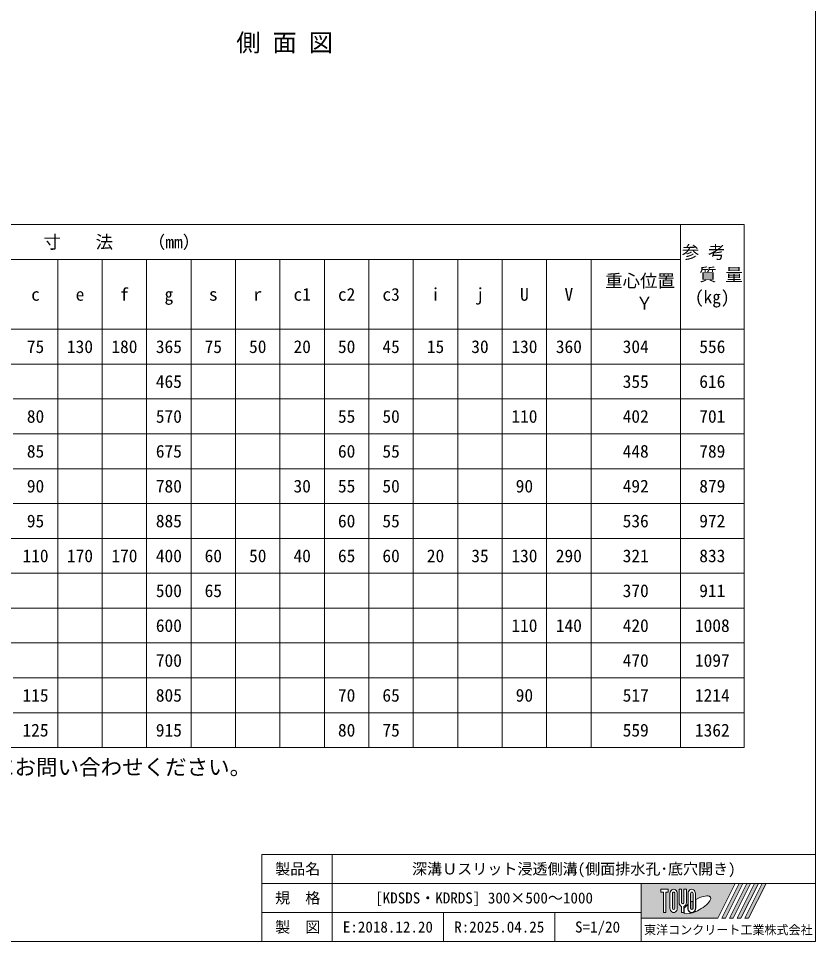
# Model space of a CAD drawing. Units: millimetres, scale not verified. Extents: x 5686 to 14669, y 382 to 6222.
# Drawn here: x 12750 to 14669, y 382 to 2606 of the extents above; entities that cross this region are included whole.
import ezdxf
from ezdxf.enums import TextEntityAlignment as Align

# ---------------------------------------------------------------- set-up
doc = ezdxf.new("R2010")
doc.units = ezdxf.units.MM
doc.header["$LTSCALE"] = 10
for name, color, linetype, lineweight in [('0_2', 7, 'Continuous', 20), ('_0-0_', 7, 'Continuous', 20), ('Defpoints_3', 8, 'Continuous', 0), ('枠', 5, 'Continuous', 5)]:
    doc.layers.add(name, color=color, linetype=linetype, lineweight=lineweight)
doc.layers.add('文字', color=7, linetype='Continuous')
doc.styles.add('ＭＳ ゴシック', font='')
doc.styles.get('ＭＳ ゴシック').set_extended_font_data('MS Gothic')

msp = doc.modelspace()

# ---------------------------------------------------------------- hatches: boundary and pattern name
at = {"layer": '枠'}
h = msp.add_hatch(color=7, dxfattribs=at)
h.paths.add_polyline_path([(14249.42, 521.83), (14249.42, 437.83), (14434.22, 437.83), (14476.22, 521.83)])
edge = h.paths.add_edge_path(flags=16)
edge.add_ellipse((14383.59, 470.12), major_axis=(32.91106, 18.42161), ratio=0.34714733387557933, start_angle=-144.31121613466155, end_angle=72.18990328945375, ccw=False)
edge.add_ellipse((14371.4, 462.16), major_axis=(-0, 11.19999), ratio=0.8463541348120968, start_angle=-160.7034569581811, end_angle=-90.00000000005076)
edge.add_line((14380.88, 462.16), (14380.88, 483.51))
edge = h.paths.add_edge_path(flags=16)
edge.add_ellipse((14371.4, 497.49), major_axis=(-0, 10.33845), ratio=0.846354158858034, start_angle=-90.00000000000239, end_angle=89.99999999999807, ccw=False)
edge.add_line((14380.15, 497.49), (14380.15, 462.16))
edge.add_ellipse((14371.4, 462.16), major_axis=(0, 10.33845), ratio=0.846354158858034, start_angle=90.00000000002456, end_angle=-89.99999999997522, ccw=False)
edge.add_line((14362.65, 462.16), (14362.65, 497.49))
edge = h.paths.add_edge_path(flags=16)
edge.add_line((14374.32, 497.49), (14374.32, 462.16))
edge.add_ellipse((14371.4, 462.16), major_axis=(-0, 3.44615), ratio=0.8463543374490373, start_angle=89.99999999995066, end_angle=-90.00000000004968, ccw=False)
edge.add_line((14368.49, 462.16), (14368.49, 497.49))
edge.add_ellipse((14371.4, 497.49), major_axis=(-0, 3.44615), ratio=0.8463543374490373, start_angle=-90.00000000006969, end_angle=89.99999999993054, ccw=False)
edge = h.paths.add_edge_path(flags=16)
edge.add_line((14373.59, 479.43), (14373.59, 462.16))
edge.add_ellipse((14371.4, 462.16), major_axis=(0, 2.58461), ratio=0.8463541737196246, start_angle=90.00000000017616, end_angle=-89.99999999982396, ccw=False)
edge.add_line((14369.22, 462.16), (14369.22, 476.61))
edge.add_ellipse((14383.59, 470.12), major_axis=(32.91106, 18.42161), ratio=0.3471473338755794, start_angle=107.79174179089028, end_angle=126.4713188396675, ccw=False)
edge = h.paths.add_edge_path(flags=16)
edge.add_line((14358.28, 507.83), (14358.28, 476.16))
edge.add_ellipse((14349.53, 476.16), major_axis=(0, 10.33845), ratio=0.846354158858034, start_angle=-163.3411666368611, end_angle=-89.99999999998818, ccw=False)
edge.add_line((14352.45, 466.42), (14352.45, 451.83))
edge.add_line((14352.45, 451.83), (14346.61, 451.83))
edge.add_line((14346.61, 451.83), (14346.61, 466.42))
edge.add_ellipse((14349.53, 476.16), major_axis=(-0, 10.33845), ratio=0.846354158858034, start_angle=89.99999999998795, end_angle=163.3411666368618, ccw=False)
edge.add_line((14340.78, 476.16), (14340.78, 507.83))
edge.add_line((14340.78, 507.83), (14346.61, 507.83))
edge.add_line((14346.61, 507.83), (14346.61, 476.16))
edge.add_ellipse((14349.53, 476.16), major_axis=(0, 3.44615), ratio=0.8463543374490373, start_angle=90.00000000005154, end_angle=-89.999999999948)
edge.add_line((14352.45, 476.16), (14352.45, 507.83))
edge.add_line((14352.45, 507.83), (14358.28, 507.83))
edge = h.paths.add_edge_path(flags=16)
edge.add_line((14361.92, 471.08), (14361.92, 462.16))
edge.add_ellipse((14371.4, 462.16), major_axis=(0, 11.19999), ratio=0.8463541348120968, start_angle=90.00000000002267, end_angle=-171.54427036511848)
edge.add_ellipse((14383.59, 470.12), major_axis=(32.91106, 18.42161), ratio=0.34714733387557944, start_angle=-178.64953573091725, end_angle=-148.29244224803847, ccw=False)
edge.add_line((14351.19, 450.96), (14353.17, 450.96))
edge.add_line((14353.17, 450.96), (14353.17, 461.89))
edge.add_ellipse((14383.59, 470.12), major_axis=(32.91106, 18.42161), ratio=0.3471473338755794, start_angle=148.21912058915333, end_angle=165.90812176535562, ccw=False)
edge = h.paths.add_edge_path(flags=16)
edge.add_ellipse((14327.65, 497.49), major_axis=(0, 10.33845), ratio=0.846354158858034, start_angle=-89.99999999997169, end_angle=90.00000000002836, ccw=False)
edge.add_line((14336.4, 497.49), (14336.4, 462.16))
edge.add_ellipse((14327.65, 462.16), major_axis=(-0, 10.33845), ratio=0.846354158858034, start_angle=89.99999999998414, end_angle=-90.00000000001552, ccw=False)
edge.add_line((14318.9, 462.16), (14318.9, 497.49))
edge = h.paths.add_edge_path(flags=16)
edge.add_line((14330.57, 497.49), (14330.57, 462.16))
edge.add_ellipse((14327.65, 462.16), major_axis=(0, 3.44615), ratio=0.8463543374490373, start_angle=90.00000000004138, end_angle=-89.99999999995862, ccw=False)
edge.add_line((14324.74, 462.16), (14324.74, 497.49))
edge.add_ellipse((14327.65, 497.49), major_axis=(-0, 3.44615), ratio=0.8463543374490373, start_angle=-90.00000000006969, end_angle=89.99999999993054, ccw=False)
h.paths.add_polyline_path([(14314.53, 507.83), (14314.53, 500.93), (14308.7, 500.93), (14308.7, 451.83), (14302.86, 451.83), (14302.86, 500.93), (14297.03, 500.93), (14297.03, 507.83)], flags=16)
for points in [[(14443.46, 437.83), (14452.7, 437.83), (14494.7, 521.83), (14485.46, 521.83)], [(14513.18, 521.83), (14503.94, 521.83), (14461.94, 437.83), (14471.18, 437.83)], [(14531.66, 521.83), (14522.42, 521.83), (14480.42, 437.83), (14489.66, 437.83)], [(14550.14, 521.83), (14540.9, 521.83), (14498.9, 437.83), (14508.14, 437.83)]]:
    msp.add_hatch(color=7, dxfattribs=at).paths.add_polyline_path(points)

# ---------------------------------------------------------------- linework, layer by layer
at = {"layer": '0_2'}
for p, q in [((11052.97, 2109.12), (14497.81, 2109.12)), ((14343.83, 2109.12), (14343.83, 849.12)), ((14497.81, 2109.12), (14497.81, 849.12)), ((11652.97, 2025.12), (14343.83, 2025.12)), ((12844.31, 2025.12), (12844.31, 849.12)), ((12951.35, 2025.12), (12951.35, 849.12)), ((13058.4, 2025.12), (13058.4, 849.12)), ((13165.44, 2025.12), (13165.44, 849.12)), ((13272.49, 2025.12), (13272.49, 849.12)), ((13379.53, 2025.12), (13379.53, 849.12)), ((13486.58, 2025.12), (13486.58, 849.12)), ((13593.62, 2025.12), (13593.62, 849.12)), ((13700.67, 2025.12), (13700.67, 849.12)), ((13807.71, 2025.12), (13807.71, 849.12)), ((13914.75, 2025.12), (13914.75, 849.12)), ((14021.79, 2025.12), (14021.79, 849.12)), ((14128.82, 2025.12), (14128.82, 849.12)), ((11052.97, 1857.12), (14497.81, 1857.12)), ((13058.4, 1773.12), (13165.44, 1773.12)), ((14128.82, 1773.12), (14497.81, 1773.12)), ((12737.26, 1689.12), (12844.31, 1689.12)), ((13058.4, 1689.12), (13165.44, 1689.12)), ((13486.58, 1689.12), (13700.67, 1689.12)), ((13914.75, 1689.12), (14021.79, 1689.12)), ((14128.82, 1689.12), (14497.81, 1689.12)), ((12737.26, 1605.12), (12844.31, 1605.12)), ((13058.4, 1605.12), (13165.44, 1605.12)), ((13486.58, 1605.12), (13700.67, 1605.12)), ((14128.82, 1605.12), (14497.81, 1605.12)), ((12737.26, 1521.12), (12844.31, 1521.12)), ((13058.4, 1521.12), (13165.44, 1521.12)), ((13379.53, 1521.12), (13700.67, 1521.12)), ((13914.75, 1521.12), (14021.79, 1521.12)), ((14128.82, 1521.12), (14497.81, 1521.12)), ((12737.26, 1437.12), (12844.31, 1437.12)), ((13058.4, 1437.12), (13165.44, 1437.12)), ((13486.58, 1437.12), (13700.67, 1437.12)), ((14128.82, 1437.12), (14497.81, 1437.12)), ((11052.97, 1353.12), (14497.81, 1353.12)), ((13058.4, 1269.12), (13272.49, 1269.12)), ((14128.82, 1269.12), (14497.81, 1269.12)), ((13058.4, 1185.12), (13165.44, 1185.12)), ((13914.75, 1185.12), (14497.81, 1185.12)), ((13058.4, 1101.12), (13165.44, 1101.12)), ((14128.82, 1101.12), (14497.81, 1101.12)), ((12737.26, 1017.12), (12844.31, 1017.12)), ((13058.4, 1017.12), (13165.44, 1017.12)), ((13486.58, 1017.12), (13700.67, 1017.12)), ((13914.75, 1017.12), (14021.79, 1017.12)), ((14128.82, 1017.12), (14497.81, 1017.12)), ((12737.26, 933.12), (12844.31, 933.12)), ((13058.4, 933.12), (13165.44, 933.12)), ((13486.58, 933.12), (13700.67, 933.12)), ((14128.82, 933.12), (14497.81, 933.12)), ((11052.97, 849.12), (14497.81, 849.12))]:
    msp.add_line(p, q, dxfattribs=at)
at = {"layer": 'Defpoints_3'}
for p, q in [((12295.24, 1773.12), (13058.4, 1773.12)), ((13165.44, 1773.12), (14128.82, 1773.12)), ((12844.31, 1689.12), (13058.4, 1689.12)), ((13165.44, 1689.12), (13486.58, 1689.12)), ((13700.67, 1689.12), (13914.75, 1689.12)), ((14021.79, 1689.12), (14128.82, 1689.12)), ((12844.31, 1605.12), (13058.4, 1605.12)), ((13165.44, 1605.12), (13486.58, 1605.12)), ((13700.67, 1605.12), (14128.82, 1605.12)), ((12844.31, 1521.12), (13058.4, 1521.12)), ((13165.44, 1521.12), (13379.53, 1521.12)), ((13700.67, 1521.12), (13914.75, 1521.12)), ((14021.79, 1521.12), (14128.82, 1521.12)), ((12844.31, 1437.12), (13058.4, 1437.12)), ((13165.44, 1437.12), (13486.58, 1437.12)), ((13700.67, 1437.12), (14128.82, 1437.12)), ((12295.24, 1269.12), (13058.4, 1269.12)), ((13272.49, 1269.12), (14128.82, 1269.12)), ((12295.24, 1185.12), (13058.4, 1185.12)), ((13165.44, 1185.12), (13914.75, 1185.12)), ((12295.24, 1101.12), (13058.4, 1101.12)), ((13165.44, 1101.12), (14128.82, 1101.12)), ((12844.31, 1017.12), (13058.4, 1017.12)), ((13165.44, 1017.12), (13486.58, 1017.12)), ((13700.67, 1017.12), (13914.75, 1017.12)), ((14021.79, 1017.12), (14128.82, 1017.12)), ((12844.31, 933.12), (13058.4, 933.12)), ((13165.44, 933.12), (13486.58, 933.12)), ((13700.67, 933.12), (14128.82, 933.12))]:
    msp.add_line(p, q, dxfattribs=at)
at = {"layer": '枠', "lineweight": 20}
for p, q in [((14669.42, 381.83), (14669.42, 5981.82)), ((14669.42, 591.83), (13335.74, 591.83)), ((13335.74, 381.83), (13335.74, 591.83)), ((13505.31, 381.83), (13505.31, 591.83)), ((14669.42, 521.83), (13335.74, 521.83)), ((14249.42, 381.83), (14249.42, 521.83)), ((14249.42, 451.83), (13335.74, 451.83)), ((13773.54, 381.83), (13773.54, 451.83)), ((14041.77, 381.83), (14041.77, 451.83)), ((14669.42, 381.83), (10809.42, 381.83))]:
    msp.add_line(p, q, dxfattribs=at)
at = {"layer": '枠'}
for p, q in [((14249.42, 521.83), (14476.22, 521.83)), ((14249.42, 521.83), (14249.42, 437.83)), ((14476.22, 521.83), (14434.22, 437.83)), ((14485.46, 521.83), (14443.46, 437.83)), ((14494.7, 521.83), (14452.7, 437.83)), ((14503.94, 521.83), (14461.94, 437.83)), ((14513.18, 521.83), (14471.18, 437.83)), ((14522.42, 521.83), (14480.42, 437.83)), ((14485.46, 521.83), (14494.7, 521.83)), ((14531.66, 521.83), (14489.66, 437.83)), ((14540.9, 521.83), (14498.9, 437.83)), ((14503.94, 521.83), (14513.18, 521.83)), ((14550.14, 521.83), (14508.14, 437.83)), ((14522.42, 521.83), (14531.66, 521.83)), ((14540.9, 521.83), (14550.14, 521.83)), ((14297.03, 507.83), (14314.53, 507.83)), ((14297.03, 507.83), (14297.03, 500.93)), ((14302.86, 500.93), (14297.03, 500.93)), ((14302.86, 500.93), (14302.86, 451.83)), ((14314.53, 500.93), (14308.7, 500.93)), ((14308.7, 500.93), (14308.7, 451.83)), ((14314.53, 507.83), (14314.53, 500.93)), ((14318.9, 497.49), (14318.9, 462.16)), ((14324.74, 462.16), (14324.74, 497.49)), ((14330.57, 497.49), (14330.57, 462.16)), ((14336.4, 462.16), (14336.4, 497.49)), ((14340.78, 476.16), (14340.78, 507.83)), ((14340.78, 507.83), (14346.61, 507.83)), ((14346.61, 507.83), (14346.61, 476.16)), ((14352.45, 476.16), (14352.45, 507.83)), ((14352.45, 507.83), (14358.28, 507.83)), ((14358.28, 507.83), (14358.28, 476.16)), ((14362.65, 497.49), (14362.65, 462.16)), ((14368.49, 462.16), (14368.49, 497.49)), ((14374.32, 497.49), (14374.32, 462.16)), ((14380.15, 462.16), (14380.15, 497.49)), ((14361.92, 471.08), (14361.92, 462.16)), ((14369.22, 462.16), (14369.22, 476.61)), ((14373.59, 479.43), (14373.59, 462.16)), ((14380.88, 462.16), (14380.88, 483.51)), ((14308.7, 451.83), (14302.86, 451.83)), ((14346.61, 466.42), (14346.61, 451.83)), ((14352.45, 451.83), (14346.61, 451.83)), ((14351.19, 450.96), (14353.17, 450.96)), ((14352.45, 466.42), (14352.45, 451.83)), ((14353.17, 461.89), (14353.17, 450.96)), ((14249.42, 437.83), (14434.22, 437.83)), ((14443.46, 437.83), (14452.7, 437.83)), ((14461.94, 437.83), (14471.18, 437.83)), ((14480.42, 437.83), (14489.66, 437.83)), ((14498.9, 437.83), (14508.14, 437.83))]:
    msp.add_line(p, q, dxfattribs=at)
for centre, major_axis, ratio, start_param, end_param in [((14327.65, 497.49), (0, 10.33845), 0.846354, 4.712388980385108, 7.853981633974902), ((14327.65, 497.49), (-0, 3.44615), 0.846354, 4.71238898038366, 7.853981633973457), ((14371.4, 497.49), (-0, 10.33845), 0.846354, 4.712388980384654, 7.853981633974454), ((14371.4, 497.49), (-0, 3.44615), 0.846354, 4.71238898038366, 7.853981633973457), ((14383.59, 470.12), (32.91106, 18.42161), 0.347147, 4.262185332381571, 7.742916281338565), ((14349.53, 476.16), (-0, 10.33845), 0.846354, 1.5707963267947187, 2.801755744135193), ((14349.53, 476.16), (0, 3.44615), 0.846354, 1.570796326795658, 4.712388980385458), ((14349.53, 476.16), (0, 10.33845), 0.846354, 3.4814295630444096, 4.712388980384865), ((14383.59, 470.12), (32.91106, 18.42161), 0.347147, 2.0815196641224314, 2.5155126073167264), ((14383.59, 470.12), (32.91106, 18.42161), 0.347147, 1.6817405097969935, 1.821983319661551), ((14327.65, 462.16), (-0, 10.33845), 0.846354, 1.570796326794663, 4.712388980384461), ((14327.65, 462.16), (0, 3.44615), 0.846354, 1.570796326795508, 4.712388980385301), ((14383.59, 470.12), (32.91106, 18.42161), 0.347147, 3.2093975090572533, 4.200445063285463), ((14371.4, 462.16), (0, 11.19999), 0.846354, 1.5707963267952314, 3.3154678663293335), ((14371.4, 462.16), (0, 10.33845), 0.846354, 1.5707963267952594, 4.712388980385056), ((14371.4, 462.16), (-0, 3.44615), 0.846354, 1.570796326794168, 4.712388980383956), ((14371.4, 462.16), (0, 2.58461), 0.846354, 1.5707963267974987, 4.71238898038729), ((14371.4, 462.16), (-0, 11.19999), 0.846354, 3.5338438000143646, 4.71238898038394)]:
    msp.add_ellipse(centre, major_axis=major_axis, ratio=ratio, start_param=start_param, end_param=end_param, dxfattribs=at)

# ---------------------------------------------------------------- texts
at = {"layer": '0_2', "style": 'ＭＳ ゴシック'}
for s, height, p in [('寸\u3000\u3000法\u3000\u3000（mm）', 30.76, (12998.4, 2067.12)), ('f', 30.76, (13004.87, 1941.12)), ('i', 30.76, (13754.19, 1941.12)), ('j', 30.76, (13861.23, 1941.12)), ('c', 30.76, (12790.78, 1941.12)), ('e', 30.76, (12897.83, 1941.12)), ('g', 30.76, (13111.92, 1941.12)), ('s', 30.76, (13218.96, 1941.12)), ('r', 30.76, (13326.01, 1941.12)), ('c1', 30.76, (13433.05, 1941.12)), ('c2', 30.76, (13540.1, 1941.12)), ('c3', 30.76, (13647.14, 1941.12)), ('U', 30.76, (13968.27, 1941.12)), ('V', 30.76, (14075.3, 1941.12)), ('75', 30.76, (12790.78, 1815.12)), ('130', 30.76, (12897.83, 1815.12)), ('180', 30.76, (13004.87, 1815.12)), ('365', 30.76, (13111.92, 1815.12)), ('75', 30.76, (13218.96, 1815.12)), ('50', 30.76, (13326.01, 1815.12)), ('20', 30.76, (13433.05, 1815.12)), ('50', 30.76, (13540.1, 1815.12)), ('45', 30.76, (13647.14, 1815.12)), ('15', 30.76, (13754.19, 1815.12)), ('30', 30.76, (13861.23, 1815.12)), ('130', 30.76, (13968.27, 1815.12)), ('360', 30.76, (14075.3, 1815.12)), ('304', 30.76, (14236.33, 1815.12)), ('556', 30.76, (14420.82, 1815.12)), ('465', 30.76, (13111.92, 1731.12)), ('355', 30.76, (14236.33, 1731.12)), ('616', 30.76, (14420.82, 1731.12)), ('80', 30.76, (12790.78, 1647.12)), ('570', 30.76, (13111.92, 1647.12)), ('55', 30.76, (13540.1, 1647.12)), ('50', 30.76, (13647.14, 1647.12)), ('110', 30.76, (13968.27, 1647.12)), ('402', 30.76, (14236.33, 1647.12)), ('701', 30.76, (14420.82, 1647.12)), ('85', 30.76, (12790.78, 1563.12)), ('675', 30.76, (13111.92, 1563.12)), ('60', 30.76, (13540.1, 1563.12)), ('55', 30.76, (13647.14, 1563.12)), ('448', 30.76, (14236.33, 1563.12)), ('789', 30.76, (14420.82, 1563.12)), ('90', 30.76, (12790.78, 1479.12)), ('780', 30.76, (13111.92, 1479.12)), ('30', 30.76, (13433.05, 1479.12)), ('55', 30.76, (13540.1, 1479.12)), ('50', 30.76, (13647.14, 1479.12)), ('90', 30.76, (13968.27, 1479.12)), ('492', 30.76, (14236.33, 1479.12)), ('879', 30.76, (14420.82, 1479.12)), ('95', 30.76, (12790.78, 1395.12)), ('885', 30.76, (13111.92, 1395.12)), ('60', 30.76, (13540.1, 1395.12)), ('55', 30.76, (13647.14, 1395.12)), ('536', 30.76, (14236.33, 1395.12)), ('972', 30.76, (14420.82, 1395.12)), ('110', 30.76, (12790.78, 1311.12)), ('170', 30.76, (12897.83, 1311.12)), ('170', 30.76, (13004.87, 1311.12)), ('400', 30.76, (13111.92, 1311.12)), ('60', 30.76, (13218.96, 1311.12)), ('50', 30.76, (13326.01, 1311.12)), ('40', 30.76, (13433.05, 1311.12)), ('65', 30.76, (13540.1, 1311.12)), ('60', 30.76, (13647.14, 1311.12)), ('20', 30.76, (13754.19, 1311.12)), ('35', 30.76, (13861.23, 1311.12)), ('130', 30.76, (13968.27, 1311.12)), ('290', 30.76, (14075.3, 1311.12)), ('321', 30.76, (14236.33, 1311.12)), ('833', 30.76, (14420.82, 1311.12)), ('500', 30.76, (13111.92, 1227.12)), ('65', 30.76, (13218.96, 1227.12)), ('370', 30.76, (14236.33, 1227.12)), ('911', 30.76, (14420.82, 1227.12)), ('600', 30.76, (13111.92, 1143.12)), ('110', 30.76, (13968.27, 1143.12)), ('140', 30.76, (14075.3, 1143.12)), ('420', 30.76, (14236.33, 1143.12)), ('1008', 30.76, (14420.82, 1143.12)), ('700', 30.76, (13111.92, 1059.12)), ('470', 30.76, (14236.33, 1059.12)), ('1097', 30.76, (14420.82, 1059.12)), ('115', 30.76, (12790.78, 975.12)), ('805', 30.76, (13111.92, 975.12)), ('70', 30.76, (13540.1, 975.12)), ('65', 30.76, (13647.14, 975.12)), ('90', 30.76, (13968.27, 975.12)), ('517', 30.76, (14236.33, 975.12)), ('1214', 30.76, (14420.82, 975.12)), ('125', 30.76, (12790.78, 891.12)), ('915', 30.76, (13111.92, 891.12)), ('80', 30.76, (13540.1, 891.12)), ('75', 30.76, (13647.14, 891.12)), ('559', 30.76, (14236.33, 891.12)), ('1362', 30.76, (14420.82, 891.12)), ('製品名', 26.58, (13422.26, 556.83)), ('深溝Ｕスリット浸透側溝(側面排水孔･底穴開き)', 26.58, (14087.36, 556.83)), ('規\u3000格', 26.58, (13422.26, 486.83)), ('[KDSDS・KDRDS] 300×500～1000', 26.58, (13871.13, 486.83)), ('製\u3000図', 26.58, (13422.26, 416.83)), ('E:2018.12.20', 26.58, (13639.42, 416.83)), ('R:2025.04.25', 26.58, (13907.65, 416.83)), ('S=1/20', 26.58, (14144.43, 416.83)), ('東洋コンクリート工業株式会社', 21.27, (14459.42, 409.83))]:
    msp.add_text(s, height=height, dxfattribs=at).set_placement(p, align=Align.MIDDLE_CENTER)
for s, p in [('参 考\u3000', (14347.4, 2058.1)), ('  質 量', (14347.4, 2004.1)), (' 重心位置', (14141.92, 1989.1)), ('\u3000Ｙ', (14194.37, 1935.1)), ('(kg)', (14378.86, 1950.1))]:
    msp.add_text(s, height=30.76, dxfattribs=at).set_placement(p, align=Align.TOP_LEFT)
at = {"layer": '_0-0_', "style": 'ＭＳ ゴシック'}
msp.add_text('側 面 図', height=42.72, dxfattribs=at).set_placement((13274.34, 2513.42), align=Align.BOTTOM_LEFT)
at = {"layer": '文字', "style": 'ＭＳ ゴシック'}
msp.add_text('(注) ☆印につきましては型枠を整備中ですので、あらかじめ担当営業にお問い合わせください。', height=37.98, dxfattribs=at).set_placement((11056.77, 771.74), align=Align.BOTTOM_LEFT)

doc.saveas('drawing.dxf')
